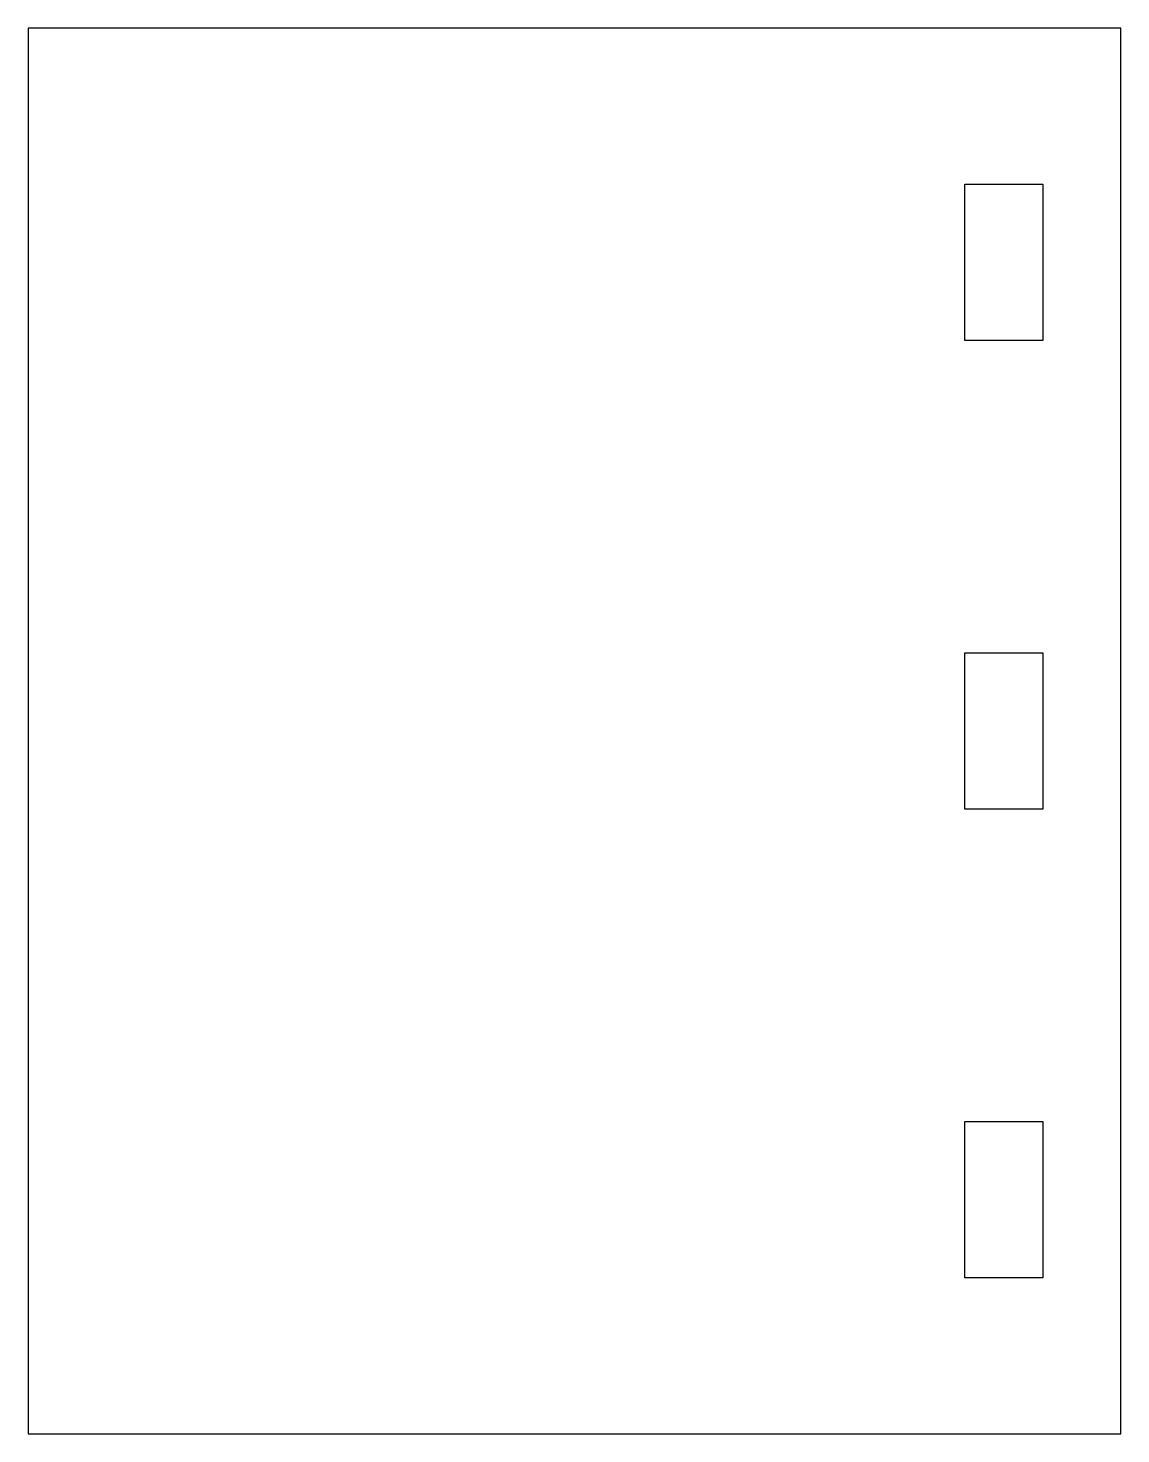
# Model space of a CAD drawing. Header units: inches. Extents: x -3.5 to 0, y 0 to 4.5.
import ezdxf

# ---------------------------------------------------------------- set-up
doc = ezdxf.new("R2010")
doc.units = ezdxf.units.IN
doc.header["$MEASUREMENT"] = 0

msp = doc.modelspace()

# ---------------------------------------------------------------- linework, layer by layer
for points in [[(-3.5, 0), (0, 0), (0, 4.5), (-3.5, 4.5)], [(-0.5, 3.5), (-0.5, 4), (-0.25, 4), (-0.25, 3.5)], [(-0.5, 2), (-0.5, 2.5), (-0.25, 2.5), (-0.25, 2)], [(-0.5, 0.5), (-0.5, 1), (-0.25, 1), (-0.25, 0.5)]]:
    msp.add_lwpolyline(points, close=True)

doc.saveas('drawing.dxf')
